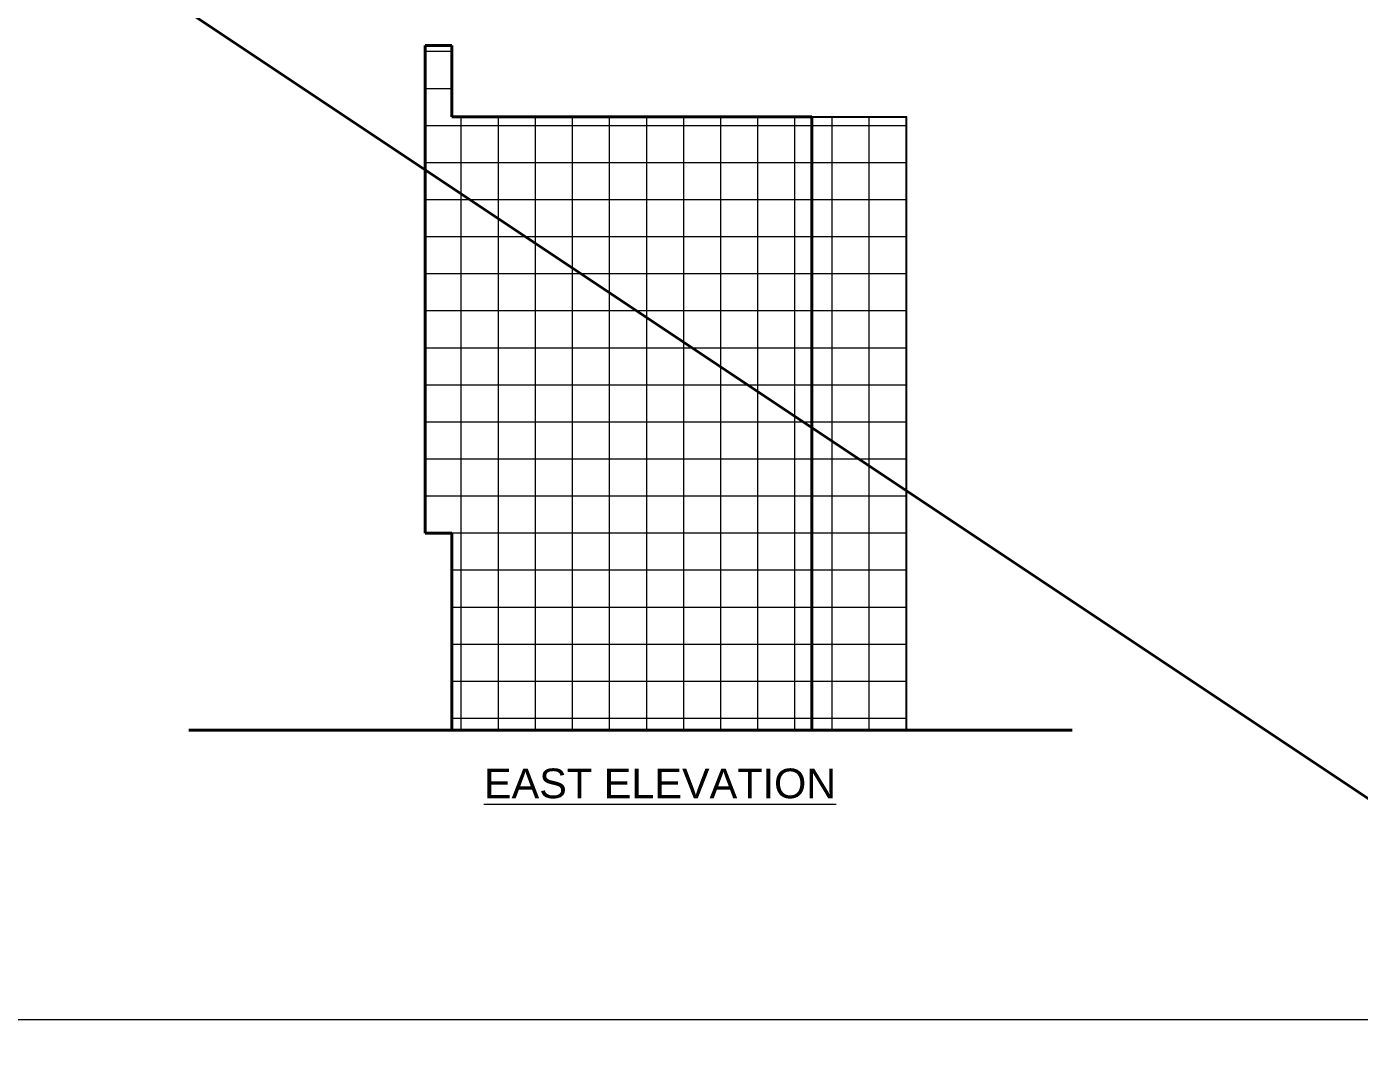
# Model space of a CAD drawing. Header units: inches. Extents: x 141029 to 151573, y -22384 to -18036.
# Drawn here: x 145077 to 145976, y -21407 to -20714 of the extents above; entities that cross this region are included whole.
import ezdxf

# ---------------------------------------------------------------- set-up
doc = ezdxf.new("R2010")
doc.units = ezdxf.units.IN
doc.header["$LTSCALE"] = 0.5
doc.header["$MEASUREMENT"] = 0
for name, color, linetype, lineweight in [('F-FURNITURE', 30, 'Continuous', 13), ('HACTH', 253, 'Continuous', 9), ('hatch', 9, 'Continuous', 5), ('PARAPET', 50, 'Continuous', 13), ('Text-100.w', 254, 'Continuous', 9), ('wall', 1, 'Continuous', 40), ('wall light', 6, 'Continuous', 25)]:
    doc.layers.add(name, color=color, linetype=linetype, lineweight=lineweight)
doc.styles.add('arial', font='arial.ttf')
pattern_1 = [(90, (9845.302, 344.517), (-25, 0), []), (180, (9845.302, 344.517), (-4e-15, -25), [])]

msp = doc.modelspace()

# ---------------------------------------------------------------- hatches: boundary and pattern name
at = {"layer": 'HACTH'}
h = msp.add_hatch(dxfattribs=at)
h.set_pattern_fill('ANSI37', color=256, scale=200, angle=45)
h.set_pattern_definition(pattern_1)
h.paths.add_polyline_path([(145345.97, -21055.58), (145363.97, -21055.58), (145363.97, -21188.58), (145606.73, -21188.58), (145606.73, -20774.58), (145363.97, -20774.58), (145363.97, -20726.58), (145345.97, -20726.58)])
at = {"layer": 'hatch'}
h = msp.add_hatch(dxfattribs=at)
h.set_pattern_fill('ANSI37', color=256, scale=200, angle=45)
h.set_pattern_definition(pattern_1)
h.paths.add_polyline_path([(145606.73, -21188.58), (145670.75, -21188.58), (145670.75, -20774.58), (145606.73, -20774.58)])

# ---------------------------------------------------------------- linework, layer by layer
at = {"layer": 'F-FURNITURE'}
msp.add_lwpolyline([(141686.53, -19081.5), (147066.12, -19081.5), (147066.12, -21384.16), (141686.53, -21384.16)], close=True, dxfattribs=at)
at = {"layer": 'PARAPET'}
msp.add_line((145670.75, -21188.58), (145670.75, -20774.58), dxfattribs=at)
at = {"layer": 'wall'}
for p, q in [((141502.31, -18246.24), (147362.44, -22155.74)), ((145345.97, -21055.58), (145345.97, -20726.58)), ((145345.97, -20726.58), (145363.97, -20726.58)), ((145363.97, -20726.58), (145363.97, -20774.58)), ((145606.73, -20774.58), (145363.97, -20774.58)), ((145606.73, -20774.58), (145606.73, -21188.58)), ((145363.97, -21055.58), (145345.97, -21055.58)), ((145363.97, -21055.58), (145363.97, -21188.58)), ((145782.26, -21188.58), (145186.62, -21188.58))]:
    msp.add_line(p, q, dxfattribs=at)
at = {"layer": 'wall light'}
msp.add_line((145606.73, -20774.58), (145670.75, -20774.58), dxfattribs=at)

# ---------------------------------------------------------------- texts
at = {"layer": 'Text-100.w', "insert": (145504.36, -21214.49), "char_height": 20, "attachment_point": 2, "style": 'arial'}
msp.add_mtext_dynamic_manual_height_columns('{\\LEAST ELEVATION}', width=940.9712, gutter_width=100, heights=[0], dxfattribs=at)

doc.saveas('drawing.dxf')
